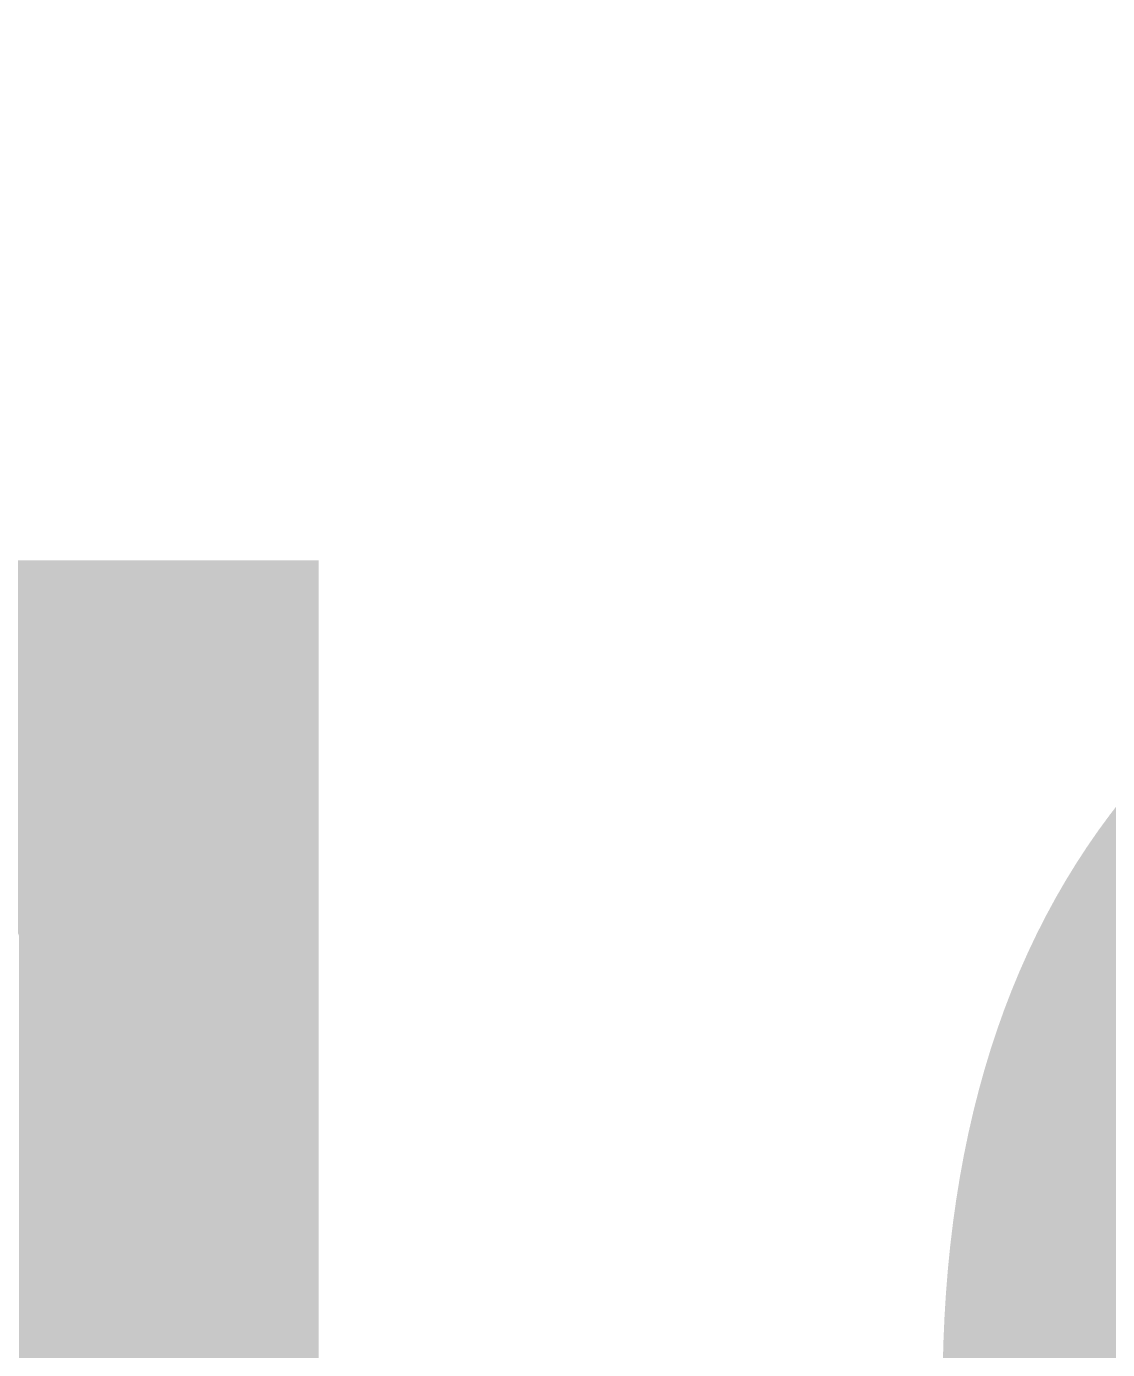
# Model space of a CAD drawing. Header units: millimetres. Extents: x -179928 to 528275, y -469666 to 511935.
# Drawn here: x 164789 to 165321, y 37043 to 37693 of the extents above; entities that cross this region are included whole.
import ezdxf

# ---------------------------------------------------------------- set-up
doc = ezdxf.new("R2010")
doc.units = ezdxf.units.MM
doc.linetypes.add('DASHED', pattern=[0.75, 0.5, -0.25])
for name, color, linetype in [('ad-Elevation 10', 8, 'Continuous'), ('ad-Furniture', 8, 'Continuous'), ('ad-Lvl-Plinth', 30, 'Continuous'), ('ad-Text main', 7, 'Continuous')]:
    doc.layers.add(name, color=color, linetype=linetype)
doc.layers.add('ad-Landscape', color=94, linetype='Continuous', lineweight=35)
doc.layers.add('ad-Landscape 2', color=7, linetype='Continuous', lineweight=35, true_color=0x264c00)
doc.styles.add('Sections_The woods Site plan_Entrances$0$Standard', font='arial.ttf')
doc.styles.get("Standard").update_dxf_attribs({"font": 'arial.ttf'})

# ---------------------------------------------------------------- blocks, each defined once
blk = doc.blocks.new('bamboo')
at = {"layer": 'ad-Landscape 2'}
blk.add_line((43.5, 73), (278.2, 631.2), dxfattribs=at)
for points in [[(119.4, 1423.2), (261.4, 1496.7), (147.9, 1388.7), (126.6, 1414.5)], [(581.6, 1302), (532.2, 1449.6), (555.7, 1280.7), (581.6, 1302)], [(597.3, 1300.4), (739.2, 1374), (625.7, 1265.9), (604.4, 1291.8)], [(167.7, 1347.1), (246.3, 1339.5), (157.6, 1324.2), (159.1, 1340)], [(704.4, 1206.5), (655.1, 1354.1), (678.6, 1185.2), (704.4, 1206.5)], [(772.7, 1165.6), (723.3, 1313.2), (746.9, 1144.3), (772.7, 1165.6)], [(557.2, 1296.4), (585.7, 1261.9), (425.4, 1245.7), (548.6, 1289.3)], [(161.7, 1284.2), (155.7, 1221.3), (172.9, 1235.5), (168.8, 1275.6)], [(720.2, 1205), (862.1, 1278.5), (748.6, 1170.5), (727.3, 1196.4)], [(303.5, 1094), (304.2, 1253.9), (347.3, 1103.2), (314.4, 1096.3)], [(788.4, 1164.1), (930.3, 1237.6), (816.9, 1129.6), (795.5, 1155.5)], [(535.5, 1235), (555.3, 1193.4), (446.4, 1132.5), (542.6, 1226.4)], [(645.6, 1224.3), (724.2, 1216.7), (635.4, 1201.5), (637, 1217.2)], [(581.2, 1214.7), (570.7, 1104.6), (611.1, 1195.9), (588.3, 1206.1)], [(680.1, 1200.9), (708.6, 1166.4), (548.3, 1150.2), (671.5, 1193.8)], [(393.3, 1101.5), (436.5, 1167.6), (408.8, 1082), (395.6, 1090.6)], [(748.4, 1160), (776.8, 1125.5), (616.6, 1109.3), (739.8, 1152.9)], [(639.6, 1161.5), (633.5, 1098.6), (650.8, 1112.8), (646.7, 1152.8)], [(658.4, 1139.6), (678.2, 1098), (569.2, 1037.1), (665.5, 1130.9)], [(768.4, 1128.9), (847.1, 1121.3), (758.3, 1106.1), (759.8, 1121.8)], [(704, 1119.3), (693.5, 1009.2), (734, 1100.5), (711.2, 1110.6)], [(892.5, 987.3), (858.6, 958.2), (839.1, 1118), (885.2, 995.8)], [(294.9, 1080.8), (141.2, 1105.5), (301.8, 1048), (294.9, 1080.8)], [(726.6, 1098.6), (746.5, 1057), (637.5, 996.2), (733.8, 1090)], [(830.7, 1007.8), (789.5, 987.1), (726.4, 1094.8), (822.2, 1000.5)], [(836.7, 1088), (915.3, 1080.4), (826.6, 1065.2), (828.1, 1080.9)], [(772.3, 1078.4), (761.8, 968.3), (802.3, 1059.6), (779.4, 1069.7)], [(288.5, 1056.7), (332.3, 1065.9), (272.3, 916.4), (290.8, 1045.7)], [(372, 1040), (464.6, 979.6), (402.5, 1057.8), (382.9, 1042.3)], [(446.2, 1067), (499.2, 1032.5), (494.6, 1054.4), (457.2, 1069.3)], [(762.4, 1066), (756.4, 1003.1), (773.6, 1017.3), (769.5, 1057.4)], [(830.7, 1025.1), (824.7, 962.2), (841.9, 976.4), (837.8, 1016.5)], [(289.9, 848.6), (290.5, 1008.4), (333.6, 857.8), (300.8, 850.9)], [(332.8, 1008.9), (378.9, 1007.2), (382.3, 882.5), (343.8, 1011.2)], [(898.5, 963.1), (1045.1, 1015.5), (876.7, 988.5), (898.5, 963.1)], [(811.3, 961.7), (701, 970), (793.1, 931.4), (802.8, 954.4)], [(1141.3, 824.7), (1092, 972.3), (1115.5, 803.4), (1141.3, 824.7)], [(897.3, 947.3), (973.8, 807), (863.4, 918.2), (888.9, 940.1)], [(379.6, 856.1), (422.9, 922.2), (395.2, 836.5), (381.9, 845.1)], [(745.4, 783.8), (696, 931.4), (719.6, 762.5), (745.4, 783.8)], [(182.5, 782.8), (148.6, 753.6), (129.1, 913.5), (175.2, 791.2)], [(759.2, 902.3), (696.2, 907), (710.8, 890.1), (750.8, 895)], [(822.2, 897.5), (816.2, 818.8), (799.2, 907.2), (815, 906)], [(1157.1, 823.2), (1299, 896.7), (1185.5, 788.7), (1164.2, 814.6)], [(564.8, 755.5), (530.9, 726.4), (511.4, 886.2), (557.5, 764)], [(281.2, 835.4), (127.5, 860.1), (288.1, 802.6), (281.2, 835.4)], [(503, 776), (461.8, 755.3), (398.7, 863), (494.5, 768.7)], [(761.1, 782.3), (903, 855.8), (789.6, 747.8), (768.2, 773.7)], [(188.6, 758.6), (335.2, 810.9), (166.8, 784), (188.6, 758.6)], [(274.9, 811.2), (318.6, 820.4), (258.7, 670.9), (277.2, 800.3)], [(358.3, 794.5), (451, 734.2), (388.8, 812.4), (369.3, 796.8)], [(432.6, 821.6), (485.5, 787.1), (480.9, 808.9), (443.5, 823.9)], [(1117, 819.1), (1145.4, 784.6), (985.2, 768.4), (1108.4, 812)], [(570.9, 731.3), (717.4, 783.7), (549, 756.7), (570.9, 731.3)], [(1291.5, 647.4), (1242.1, 795), (1265.7, 626.1), (1291.5, 647.4)], [(721.1, 778.2), (749.5, 743.7), (589.3, 727.5), (712.5, 771.1)], [(319.2, 763.5), (365.2, 761.8), (368.6, 637), (330.1, 765.8)], [(1095.3, 757.7), (1115.1, 716.2), (1006.1, 655.3), (1102.4, 749.1)], [(187.4, 742.8), (263.8, 602.4), (153.5, 713.7), (178.9, 735.5)], [(1205.3, 747.1), (1283.9, 739.5), (1195.2, 724.3), (1196.7, 740)], [(483.6, 729.9), (373.4, 738.2), (465.5, 699.6), (475.2, 722.6)], [(1140.9, 737.5), (1130.4, 627.4), (1170.9, 718.7), (1148, 728.8)], [(569.7, 715.5), (646.1, 575.2), (535.8, 686.4), (561.2, 708.3)], [(699.3, 716.8), (719.2, 675.2), (610.2, 614.4), (706.4, 708.2)], [(809.4, 706.2), (888, 698.6), (799.3, 683.4), (800.8, 699.1)], [(745, 696.6), (734.5, 586.5), (774.9, 677.8), (752.1, 687.9)], [(868.3, 552), (818.9, 699.6), (842.4, 530.7), (868.3, 552)], [(1073.1, 552), (1023.7, 699.6), (1047.2, 530.7), (1073.1, 552)], [(431.6, 670.5), (368.6, 675.2), (383.1, 658.2), (423.1, 663.2)], [(494.6, 665.7), (488.6, 587), (471.6, 675.4), (487.3, 674.2)], [(1199.3, 684.2), (1193.3, 621.3), (1210.5, 635.5), (1206.4, 675.6)], [(803.4, 643.3), (797.4, 580.4), (814.6, 594.6), (810.5, 634.7)], [(1267.2, 641.9), (1295.6, 607.4), (1135.4, 591.1), (1258.6, 634.8)], [(884, 550.5), (1025.9, 624), (912.4, 516), (891.1, 541.8)], [(1088.8, 550.5), (1230.7, 624), (1117.2, 516), (1095.9, 541.8)], [(742.3, 469.2), (708.4, 440), (688.9, 599.9), (735, 477.6)], [(1245.4, 580.5), (1265.3, 538.9), (1156.3, 478), (1252.6, 571.9)], [(680.5, 489.6), (639.3, 469), (576.2, 576.7), (672, 482.3)], [(843.9, 546.4), (872.4, 511.9), (712.1, 495.7), (835.3, 539.3)], [(1048.7, 546.4), (1077.2, 511.9), (916.9, 495.7), (1040.1, 539.3)], [(748.4, 444.9), (894.9, 497.3), (726.5, 470.3), (748.4, 444.9)], [(822.2, 485), (842, 443.4), (733.1, 382.6), (829.3, 476.4)], [(1027, 485), (1046.8, 443.4), (937.9, 382.6), (1034.1, 476.4)], [(932.3, 474.4), (1010.9, 466.8), (922.2, 451.6), (923.7, 467.3)], [(1137.1, 474.4), (1215.7, 466.8), (1126.9, 451.6), (1128.4, 467.3)], [(867.9, 464.7), (857.4, 354.7), (897.8, 446), (875, 456.1)], [(1072.7, 464.7), (1062.1, 354.7), (1102.6, 446), (1079.8, 456.1)], [(104.9, 439.8), (157.9, 405.3), (153.3, 427.1), (115.9, 442.1)], [(661.1, 443.6), (550.9, 451.8), (643, 413.2), (652.6, 436.3)], [(455.6, 305.5), (421.7, 276.4), (402.2, 436.3), (448.3, 314)], [(617.5, 275.9), (618.2, 435.7), (661.3, 285.1), (628.5, 278.2)], [(747.2, 429.2), (823.6, 288.8), (713.3, 400), (738.7, 421.9)], [(393.8, 326), (352.6, 305.3), (289.5, 413), (385.3, 318.7)], [(926.3, 411.5), (920.3, 348.6), (937.5, 362.8), (933.4, 402.9)], [(1131.1, 411.5), (1125, 348.6), (1142.3, 362.8), (1138.2, 402.9)], [(609.1, 384.1), (546.1, 388.8), (560.6, 371.9), (600.6, 376.8)], [(672.1, 379.4), (666.1, 300.6), (649, 389), (664.8, 387.8)], [(707.3, 283.4), (750.5, 349.5), (722.8, 263.8), (709.6, 272.4)], [(461.7, 281.3), (608.2, 333.7), (439.8, 306.7), (461.7, 281.3)], [(945.2, 153.2), (945.8, 313), (988.9, 162.4), (956.1, 155.5)], [(1141.3, 142.9), (1092, 290.5), (1115.5, 121.6), (1141.3, 142.9)], [(374.4, 279.9), (264.1, 288.2), (356.3, 249.6), (365.9, 272.6)], [(608.9, 262.7), (455.2, 287.4), (615.8, 229.9), (608.9, 262.7)], [(460.4, 265.6), (536.9, 125.2), (426.5, 236.4), (452, 258.3)], [(760.2, 248.9), (813.2, 214.4), (808.6, 236.2), (771.2, 251.2)]]:
    blk.add_lwpolyline(points, dxfattribs=at)
blk = doc.blocks.new('A$C7DA81DBD')
at = {"layer": 'ad-Landscape'}
for centre, radius, start, end in [((0.3234, 3.905), 0.4767, 132.73866, 179.56243), ((-0.1425, 3.9552), 0.5349, 155.19049, 195.20682), ((-0.9056, 3.6412), 0.6057, 24.0272, 62.73054), ((-0.2663, 4.0457), 0.2252, 130.84427, 173.75905), ((-0.4908, 4.0166), 0.2139, 30.41563, 68.82996), ((-0.0961, 4.0625), 0.2274, 130.93347, 187.27283), ((-0.4137, 3.9807), 0.3046, 17.09734, 56.39496), ((-0.6413, 3.9243), 0.3417, 140.17932, 198.67463), ((-1.1804, 3.4536), 0.743, 47.03228, 68.14061), ((-1.0529, 3.8878), 0.3429, 154.82228, 186.10535), ((-1.4147, 3.7701), 0.2686, 35.04222, 78.95985), ((5.8663, 2.673), 7.168, 168.75967, 170.83335), ((-1.3268, 3.7443), 0.3576, 14.37957, 65.67824), ((0.4847, 3.8253), 0.8385, 164.13269, 202.27743), ((-0.4664, 3.7254), 0.3595, 3.05127, 66.29439), ((-1.0337, 3.8696), 0.5516, 170.48559, 205.45287), ((-1.7595, 3.3631), 0.6247, 31.25767, 73.08831), ((-1.4522, 3.7508), 0.3106, 153.81915, 198.78711), ((-1.8213, 3.5993), 0.3023, 36.32124, 72.6008), ((0.7845, 3.7974), 1.7654, 178.75477, 198.61147), ((-1.3701, 3.1096), 0.824, 23.21959, 61.77969), ((0.8101, 3.7172), 1.4584, 175.33806, 205.55583), ((-0.8731, 3.3135), 0.5704, 6.67232, 66.26868), ((0.6722, 3.3341), 0.8727, 140.39412, 176.99618), ((-2.4444, 2.7002), 1.2047, 39.61762, 65.52562), ((-0.4659, 3.9514), 1.4875, 185.97252, 202.70743), ((-0.2113, 3.764), 1.0157, 176.98112, 215.15022), ((-1.383, 3.3555), 0.488, 27.43755, 71.18261), ((-1.6924, 3.6508), 0.4098, 172.3277, 203.61076), ((-2.1581, 3.3546), 0.3559, 46.86291, 80.36915), ((-1.7238, 2.9221), 0.7346, 40.38662, 76.09196), ((-0.5792, 3.7449), 0.9742, 186.46688, 241.65563), ((-2.1061, 3.4684), 0.2887, 169.0778, 214.64065), ((-2.4029, 3.194), 0.3293, 46.24511, 87.68542), ((-2.2394, 2.9434), 0.5806, 48.33638, 86.67487), ((-0.9147, 3.7961), 1.3196, 191.93886, 206.21864), ((1.7398, 3.1245), 2.0667, 169.32144, 184.04788), ((-0.8762, 2.8295), 0.8955, 11.96194, 49.21126), ((-2.6219, 2.7574), 0.6207, 49.77589, 86.93335), ((-0.4879, 3.7225), 1.408, 194.08678, 230.75178), ((-1.8961, 2.6169), 0.7641, 47.38545, 86.81155), ((0.2948, 3.161), 1.349, 172.2305, 210.01298), ((-1.4049, 2.5545), 0.8684, 18.68778, 65.28391), ((-2.2078, 2.5037), 0.7304, 50.8151, 91.05063), ((-1.0136, 3.5245), 1.2421, 193.52703, 228.39805), ((2.889, 3.1417), 3.5018, 179.98243, 192.00519), ((-0.9142, 2.3228), 0.8735, 31.40487, 69.8192), ((-2.4357, 2.4238), 0.6427, 63.07607, 102.38547), ((-1.9988, 3.0323), 0.5442, 178.24862, 230.68038), ((0.4533, 2.5144), 0.6755, 132.16499, 188.60831), ((0.5421, 2.9513), 1.9362, 179.73155, 217.41149), ((-1.6974, 2.079), 0.9321, 21.01467, 71.00855), ((-0.4415, 3.0214), 1.4626, 184.53972, 217.07204), ((-2.0257, 2.069), 0.8461, 38.49282, 81.42911), ((-2.8129, 2.1522), 0.6446, 39.15642, 87.78171), ((-1.3292, 3.2587), 1.5303, 197.59049, 235.74559), ((-2.4021, 1.9593), 0.8207, 45.12287, 85.9267), ((-1.4468, 2.8141), 0.8978, 182.30093, 220.50756), ((1.1102, 2.3286), 1.9834, 172.86966, 187.13034), ((-1.1439, 1.6998), 0.9279, 34.91657, 71.05051), ((0.9729, 1.8753), 1.4339, 153.15977, 192.1138), ((-0.9472, 1.8177), 0.9527, 6.22136, 47.73687), ((-2.3006, 1.3581), 0.9275, 41.73929, 89.82837), ((-0.9565, 2.7668), 1.425, 199.73306, 231.77211), ((-2.6751, 1.5084), 0.6953, 38.28249, 99.3433), ((-1.8936, 2.412), 0.9205, 193.66836, 242.88227), ((-1.8918, 0.7397), 1.7085, 20.47463, 58.37181), ((2.2619, 2.2221), 3.2578, 180.48635, 200.14254), ((-1.856, 1.0904), 1.1017, 36.03906, 80.26816), ((-0.0127, 2.4992), 1.6882, 191.02849, 218.56329), ((1.1235, 0.9635), 1.4762, 139.56784, 220.43216), ((-2.8127, 0.1703), 1.5025, 56.86683, 84.37468), ((-1.8408, 1.8007), 0.8356, 189.30481, 239.3197), ((-2.0528, 0.5755), 1.111, 51.64981, 93.95156), ((-0.5036, 2.3877), 1.7715, 203.40985, 232.04459), ((-2.0704, 2.4383), 1.5297, 223.15526, 259.12002), ((0.278, 1.6321), 1.6541, 187.07097, 234.85412), ((-2.0051, -0.5207), 2.0521, 33.36445, 71.77879), ((-0.1824, 2.6175), 2.5892, 216.37093, 243.62041), ((-2.3551, -1.8074), 2.8907, 65.67414, 88.25794)]:
    blk.add_arc(centre, radius, start, end, dxfattribs=at)
at = {"layer": 'ad-Landscape 2'}
for centre, radius, start, end in [((-0.3234, 3.905), 0.4767, 0.43757, 47.26134), ((0.4137, 3.9807), 0.3046, 123.60504, 162.90266), ((0.0961, 4.0625), 0.2274, 352.72717, 49.06653), ((0.4908, 4.0166), 0.2139, 111.17004, 149.58437), ((0.9056, 3.6412), 0.6057, 117.26946, 155.9728), ((0.2663, 4.0457), 0.2252, 6.24095, 49.15573), ((0.1425, 3.9552), 0.5349, 344.79318, 24.80951), ((1.1804, 3.4536), 0.743, 111.85939, 132.96772), ((0.6413, 3.9243), 0.3417, 341.32537, 39.82068), ((0.4664, 3.7254), 0.3595, 113.70561, 176.94873), ((-0.4847, 3.8253), 0.8385, 337.72257, 15.86731), ((1.3268, 3.7443), 0.3576, 114.32176, 165.62043), ((-5.8663, 2.673), 7.168, 9.16665, 11.24033), ((1.4147, 3.7701), 0.2686, 101.04015, 144.95778), ((1.0529, 3.8878), 0.3429, 353.89465, 25.17772), ((1.7595, 3.3631), 0.6247, 106.91169, 148.74233), ((1.0337, 3.8696), 0.5516, 334.54713, 9.51441), ((-0.6722, 3.3341), 0.8727, 3.00382, 39.60588), ((0.8731, 3.3135), 0.5704, 113.73132, 173.32768), ((-0.8101, 3.7172), 1.4584, 334.44417, 4.66194), ((1.3701, 3.1096), 0.824, 118.22031, 156.78041), ((-0.7845, 3.7974), 1.7654, 341.38853, 1.24523), ((1.8213, 3.5993), 0.3023, 107.3992, 143.67876), ((1.4522, 3.7508), 0.3106, 341.21289, 26.18085), ((1.383, 3.3555), 0.488, 108.81739, 152.56245), ((0.2113, 3.764), 1.0157, 324.84978, 3.01888), ((2.4444, 2.7002), 1.2047, 114.47438, 140.38238), ((0.4659, 3.9514), 1.4875, 337.29257, 354.02748), ((2.1581, 3.3546), 0.3559, 99.63085, 133.13709), ((1.6924, 3.6508), 0.4098, 336.38924, 7.6723), ((0.5792, 3.7449), 0.9742, 298.34437, 353.53312), ((1.7238, 2.9221), 0.7346, 103.90804, 139.61338), ((0.8762, 2.8295), 0.8955, 130.78874, 168.03806), ((-1.7398, 3.1245), 2.0667, 355.95212, 10.67856), ((2.2394, 2.9434), 0.5806, 93.32513, 131.66362), ((0.9147, 3.7961), 1.3196, 333.78136, 348.06114), ((2.4029, 3.194), 0.3293, 92.31458, 133.75489), ((2.1061, 3.4684), 0.2887, 325.35935, 10.9222), ((0.4879, 3.7225), 1.408, 309.24822, 345.91322), ((1.8961, 2.6169), 0.7641, 93.18845, 132.61455), ((2.6219, 2.7574), 0.6207, 93.06665, 130.22411), ((2.1285, 3.3962), 0.4606, 314.41683, 357.63522), ((1.4049, 2.5545), 0.8684, 114.71609, 161.31222), ((-0.2948, 3.161), 1.349, 329.98702, 7.7695), ((2.2078, 2.5037), 0.7304, 88.94937, 129.1849), ((1.0136, 3.5245), 1.2421, 311.60195, 346.47297), ((3.0457, 2.0047), 1.2814, 103.71524, 113.85648), ((2.4584, 3.1948), 0.2887, 325.35935, 10.9222), ((0.9142, 2.3228), 0.8735, 110.1808, 148.59513), ((-2.889, 3.1417), 3.5018, 347.99481, 0.01757), ((3.0549, 2.2322), 0.863, 98.61282, 128.97622), ((2.5541, 3.0699), 0.3719, 312.03902, 2.39813), ((-0.4533, 2.5144), 0.6755, 351.39169, 47.83501), ((2.4357, 2.4238), 0.6427, 77.61453, 116.92393), ((1.9988, 3.0323), 0.5442, 309.31962, 1.75138), ((1.6974, 2.079), 0.9321, 108.99145, 158.98533), ((-0.5421, 2.9513), 1.9362, 322.58851, 0.26845), ((3.0253, 2.6704), 0.2744, 78.73381, 122.02457), ((2.9291, 2.9329), 0.15, 306.19039, 2.52975), ((2.0257, 2.069), 0.8461, 98.57089, 141.50718), ((0.4415, 3.0214), 1.4626, 322.92796, 355.46028), ((3.2048, 2.0899), 0.7587, 91.41505, 126.15667), ((2.8327, 2.8868), 0.3555, 304.28194, 353.79297), ((2.4021, 1.9593), 0.8207, 94.0733, 134.87713), ((1.4468, 2.8141), 0.8978, 319.49244, 357.69907), ((1.3292, 3.2587), 1.5303, 304.25441, 342.40951), ((2.8129, 2.1522), 0.6446, 92.21829, 140.84358), ((3.255, 2.3074), 0.3987, 82.27272, 109.05896), ((1.1439, 1.6998), 0.9279, 108.94949, 145.08343), ((-1.1102, 2.3286), 1.9834, 352.86966, 7.13034), ((3.0882, 1.8014), 0.7945, 88.44815, 127.52814), ((2.167, 2.7765), 0.9598, 303.44945, 349.14185), ((3.387, 2.0873), 0.4877, 88.40112, 129.1706), ((0.9472, 1.8177), 0.9527, 132.26313, 173.77864), ((-0.9729, 1.8753), 1.4339, 347.8862, 26.84023), ((3.2095, 2.1093), 0.2729, 57.84483, 144.60114), ((2.8672, 2.5356), 0.5252, 291.97187, 338.1743), ((2.3006, 1.3581), 0.9275, 90.17163, 138.26071), ((0.9565, 2.7668), 1.425, 308.22789, 340.26694), ((1.8918, 0.7397), 1.7085, 121.62819, 159.52537), ((-2.2619, 2.2221), 3.2578, 339.85746, 359.51365), ((2.6751, 1.5084), 0.6953, 80.6567, 141.71751), ((1.8936, 2.412), 0.9205, 297.11773, 346.33164), ((1.856, 1.0904), 1.1017, 99.73184, 143.96094), ((0.0127, 2.4992), 1.6882, 321.43671, 348.97151), ((3.104, 2.4748), 0.5733, 273.62657, 324.23647), ((3.0021, 1.5187), 0.5438, 70.20197, 126.22103), ((2.2585, 2.2572), 0.9551, 289.25986, 346.25719), ((-1.1235, 0.9635), 1.4762, 319.56784, 40.43216), ((3.3701, 1.1333), 0.7046, 81.24696, 114.39648), ((2.7888, 2.0624), 0.7268, 296.20301, 341.32918), ((2.0528, 0.5755), 1.111, 86.04844, 128.35019), ((0.5036, 2.3877), 1.7715, 307.95541, 336.59015), ((2.8127, 0.1703), 1.5025, 95.62532, 123.13317), ((1.8408, 1.8007), 0.8356, 300.6803, 350.69519), ((2.0051, -0.5207), 2.0521, 108.22121, 146.63555), ((-0.278, 1.6321), 1.6541, 305.14588, 352.92903), ((2.0704, 2.4383), 1.5297, 280.87998, 316.84474), ((2.935, 0.5362), 0.8919, 73.64007, 116.08119), ((2.5206, 2.2177), 1.411, 279.65865, 314.4053), ((3.2785, -0.1985), 1.4267, 80.74511, 103.04309), ((2.3551, -1.8074), 2.8907, 91.74206, 114.32586), ((0.1824, 2.6175), 2.5892, 296.37959, 323.62907)]:
    blk.add_arc(centre, radius, start, end, dxfattribs=at)
blk = doc.blocks.new('zw$DAD3')
at = {"true_color": 0x7f5f3f, "transparency": 33554610}
h = blk.add_hatch(dxfattribs=at)
h.set_pattern_fill('DOTS', color=37, scale=20, angle=360)
h.set_pattern_definition([(360, (-800139.518, 271344.397), (15.875, 31.75), [0, -31.75])])
h.paths.add_polyline_path([(450, -2530), (2915, -2530), (2915, -450), (450, -450)])
at = {"layer": 'ad-Elevation 10', "linetype": 'DASHED'}
for points in [[(0, -943.33), (3365, -943.33)], [(0, -1043.33), (3365, -1043.33)]]:
    blk.add_lwpolyline(points, dxfattribs=at)
at = {"xscale": 95.10164028446887, "yscale": 95.10164028446887, "zscale": 95.10164028446887, "rotation": 359.9999999999999}
blk.add_blockref('A$C7DA81DBD', (1592.07, -1603.96), dxfattribs=at)
at = {"layer": 'ad-Landscape', "linetype": 'Continuous', "xscale": 0.473259546584505, "yscale": 0.473259546584505, "zscale": 0.473259546584505, "rotation": 359.9999999999999}
blk.add_blockref('bamboo', (1292.6, -1624.94), dxfattribs=at)
at = {"layer": 'ad-Text main', "insert": (1759.1, -1302.07), "char_height": 100, "width": 1547.8425, "attachment_point": 5, "bg_fill": 2}
blk.add_mtext("13'-9'' x 12'-10''", dxfattribs=at)
blk = doc.blocks.new('1625_East Villa')
at = {"layer": 'ad-Furniture'}
blk.add_blockref('zw$DAD3', (3610, 8185), dxfattribs=at)
blk = doc.blocks.new("All Plot's Villa Plans")
at = {"ltscale": 5}
blk.add_blockref('1625_East Villa', (159814.96, 30364.9), dxfattribs=at)
blk = doc.blocks.new('zw$63CD')
at = {"layer": 'ad-Lvl-Plinth', "insert": (172865.79, -62632.23), "char_height": 1269.9849, "width": 5416.267, "attachment_point": 5, "style": 'Sections_The woods Site plan_Entrances$0$Standard', "bg_fill": 19, "box_fill_scale": 1.5, "bg_fill_color": 257, "bg_fill_transparency": 0}
blk.add_mtext('\\pxt4;497.11', dxfattribs=at)

msp = doc.modelspace()

# ---------------------------------------------------------------- block references
at = {"ltscale": 5}
msp.add_blockref("All Plot's Villa Plans", (0, 0), dxfattribs=at)

# ---------------------------------------------------------------- next in the draw order: block references
at = {"layer": 'ad-Lvl-Plinth', "ltscale": 5}
msp.add_blockref('zw$63CD', (-5982.94, 99418.55), dxfattribs=at)

doc.saveas('drawing.dxf')
